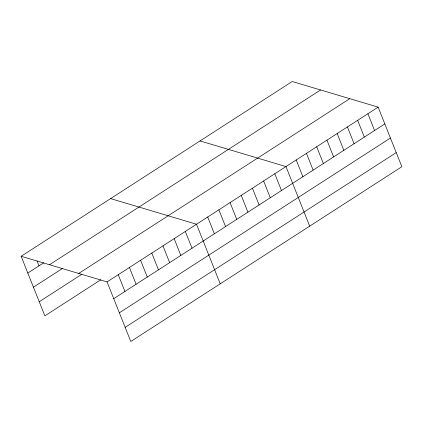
<?xml version="1.0" encoding="UTF-8"?>
<svg xmlns="http://www.w3.org/2000/svg" width="423" height="423" viewBox="0 0 423 423"><rect width="100%" height="100%" fill="white"/><g stroke="black" fill="none" stroke-linecap="round" stroke-linejoin="round"><path stroke-width="0.63" d="M21.15 256.28L292.224 81.502L378.141 107.135L401.85 166.72L130.776 341.498L107.067 281.914L21.15 256.28L44.859 315.865L100.769 279.815M27.823 273.047L43.796 262.746M49.502 264.74L320.576 89.962M33.443 287.175L62.731 268.293M78.715 273.454L349.784 98.681M39.239 301.731L81.835 274.268M107.067 281.914L378.141 107.135M113.739 298.68L384.814 123.907M119.365 312.809L390.434 138.035M125.155 327.37L396.229 152.592M200.058 140.928L285.974 166.562L309.684 226.146M110.604 198.604L196.521 224.238L220.23 283.822M367.899 113.739L374.572 130.511M357.657 120.344L364.33 137.11M347.415 126.948L354.088 143.714M337.179 133.546L343.851 150.318M326.937 140.15L333.61 156.922M316.695 146.755L323.368 163.521M306.453 153.359L313.131 170.125M296.216 159.957L302.889 176.729M274.791 173.768L281.464 190.54M263.608 180.981L270.286 197.747M252.431 188.187L259.103 204.959M241.247 195.4L247.92 212.166M230.064 202.606L236.737 219.378M218.887 209.819L225.559 226.585M207.704 217.025L214.376 233.797M185.337 231.444L192.01 248.216M174.16 238.657L180.833 255.423M162.977 245.863L169.649 262.635M151.794 253.076L158.466 269.842M140.61 260.282L147.283 277.054M129.433 267.495L136.106 284.261M118.25 274.701L124.922 291.473M37.097 261.049L39.006 265.84"/></g></svg>
